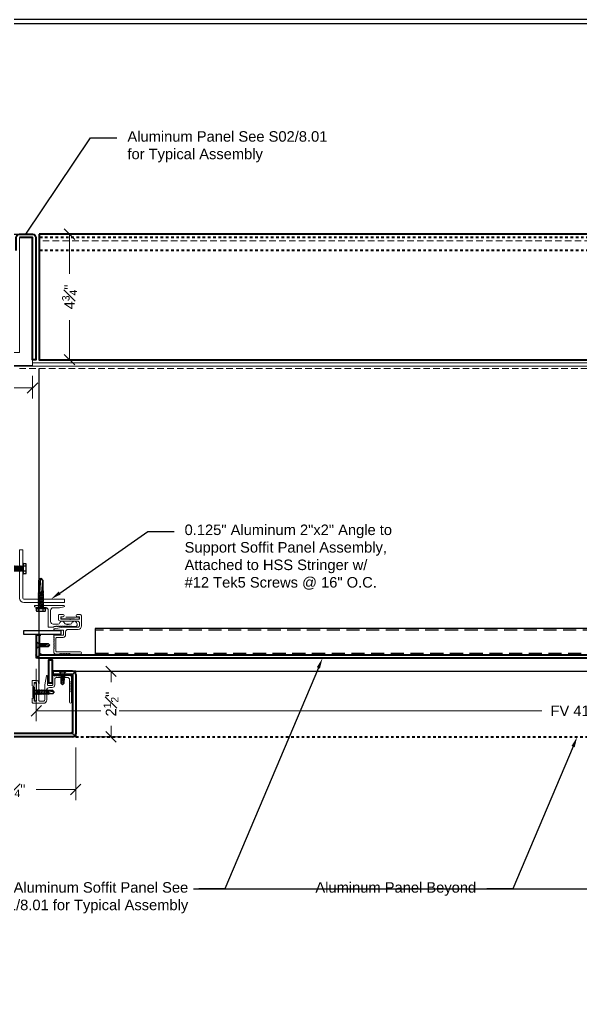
# Model space of a CAD drawing. Header units: inches. Extents: x -301 to 39679, y -468 to 370.
# Drawn here: x 525.97 to 547.36, y 8.37 to 45.5 of the extents above; entities that cross this region are included whole.
import ezdxf
from ezdxf import colors
from ezdxf.entities.mleader import LeaderData, LeaderLine
from ezdxf.enums import TextEntityAlignment as Align
from ezdxf.math import Vec2, Vec3

# ---------------------------------------------------------------- set-up
doc = ezdxf.new("R2010")
doc.units = ezdxf.units.IN
doc.header["$MEASUREMENT"] = 0
for name, pattern in [('DASHED', [0.75, 0.5, -0.25]), ('DASHED2', [0.375, 0.25, -0.125]), ('HIDDEN2', [0.1875, 0.125, -0.0625])]:
    doc.linetypes.add(name, pattern=pattern)
doc.layers.get('Defpoints').update_dxf_attribs({"color": 3})
doc.layers.add('NSE-Border', color=156, linetype='Continuous', plot=False)
doc.layers.add('NSE-Construction', color=86, linetype='Continuous', plot=False)
for name, color, linetype, lineweight in [('NSE-By_Others', 252, 'Continuous', 0), ('NSE-Call-Outs', 51, 'Continuous', 13), ('NSE-Dimensions', 51, 'Continuous', 13), ('NSE-Furring 01', 30, 'Continuous', 18), ('NSE-Hardware', 111, 'Continuous', 25), ('NSE-Panels 01', 1, 'Continuous', 40), ('NSE-Title', 51, 'Continuous', 9)]:
    doc.layers.add(name, color=color, linetype=linetype, lineweight=lineweight)
doc.layers.add('NSE-Detail Border', color=7, linetype='Continuous')
doc.styles.add('004 - NSSM - Standard', font='arial.ttf', dxfattribs={"height": 0.4})
doc.styles.add('008 - NSSM - Standard', font='arial.ttf', dxfattribs={"height": 0.8})
doc.styles.add('3_0-0_TEXT', font='simplex.shx', dxfattribs={"width": 0.7, "height": 0.375})
doc.dimstyles.new('$$$FASTENER$$$', dxfattribs={"dimtxt": 0.375, "dimasz": 0, "dimexe": 0, "dimexo": 0, "dimgap": 0, "dimtad": 0, "dimtih": 1, "dimtoh": 1, "dimdec": 4, "dimzin": 3, "dimdsep": 46, "dimlunit": 4, "dimtxsty": '3_0-0_TEXT', "dimblk": 'NONE', "dimcen": 0, "dimclrd": 256, "dimclre": 256, "dimclrt": 256, "dimadec": 0, "dimazin": 0, "dimtfac": 0.375, "dimtdec": 4, "dimtofl": 0, "dimtmove": 1, "dimatfit": 3, "dimldrblk": 'NONE', "dimfxl": 1, "dimtolj": 1, "dimtzin": 0, "dimarcsym": 0})
doc.dimstyles.new('004 - NSSM - Standard$0', dxfattribs={"dimtxt": 0.4, "dimasz": 0.4, "dimexe": 0.4, "dimexo": 0.4, "dimgap": 0.4, "dimtad": 0, "dimdec": 4, "dimzin": 3, "dimdsep": 46, "dimlunit": 5, "dimtxsty": '004 - NSSM - Standard', "dimblk": 'OBLIQUE', "dimcen": 0.4, "dimclrd": 256, "dimclre": 256, "dimclrt": 256, "dimazin": 0, "dimtfac": 0.7, "dimtdec": 4, "dimtmove": 1, "dimatfit": 2, "dimfxl": 1, "dimtfill": 1, "dimtfillclr": 11, "dimfrac": 1, "dimtolj": 1, "dimtzin": 0, "dimlwd": 0, "dimlwe": 0, "dimarcsym": 0})

# ---------------------------------------------------------------- blocks, each defined once
blk = doc.blocks.new('*U338')
blk.add_wipeout([(32.6456, 1.1293), (32.6456, 0), (0, 0), (0, 11.3125), (32.6875, 11.3125), (32.6875, 0), (32.6456, 0), (32.6456, 11.2706), (0.0419, 11.2706), (0.0419, 1.1293)])
at = {"layer": 'Defpoints', "ltscale": 0.0625}
blk.add_lwpolyline([(0.0419, 1.1293), (32.6456, 1.1293), (32.6456, 11.2706), (0.0419, 11.2706)], close=True, dxfattribs=at)
at = {"layer": 'NSE-Border', "ltscale": 0.0625}
blk.add_lwpolyline([(0, 0), (32.6875, 0), (32.6875, 11.3125), (0, 11.3125)], close=True, dxfattribs=at)
at = {"layer": 'Defpoints', "style": '008 - NSSM - Standard'}
blk.add_attdef('DETAIL_NUMBER', text='', height=0.2179, dxfattribs=at).set_placement((0.625, 0.5668), align=Align.MIDDLE_CENTER)
at = {"layer": 'NSE-Title', "style": '004 - NSSM - Standard'}
for tag, p in [('DETAIL_DESCRIPTION', (1.1292, 0.6197)), ('ARCH_REF', (2.1968, 0.3884))]:
    blk.add_attdef(tag, p, '', height=0.1341, dxfattribs=at)
blk = doc.blocks.new('_Oblique')
at = {"color": 0, "linetype": 'ByBlock', "lineweight": -2}
blk.add_line((-0.5, -0.5), (0.5, 0.5), dxfattribs=at)
blk = doc.blocks.new('*D369')
at = {"layer": 'Defpoints', "color": 0, "transparency": 16777216}
for p in [(526.712, 37.326), (526.712, 32.545), (527.871, 32.545)]:
    blk.add_point(p, dxfattribs=at)
at = {"layer": 'NSE-Dimensions', "lineweight": 0, "transparency": 16777216}
for p, q in [((527.112, 37.326), (528.271, 37.326)), ((527.871, 37.326), (527.871, 35.818)), ((527.871, 32.545), (527.871, 34.053)), ((527.112, 32.545), (528.271, 32.545))]:
    blk.add_line(p, q, dxfattribs=at)
at = {"layer": 'NSE-Dimensions', "lineweight": 0, "transparency": 16777216, "xscale": 0.4, "yscale": 0.4, "zscale": 0.4}
for p, rotation in [((527.871, 37.326), 90), ((527.871, 32.545), 270)]:
    blk.add_blockref('_Oblique', p, dxfattribs=dict(at, rotation=rotation))
at = {"layer": 'NSE-Dimensions', "transparency": 16777216, "insert": (527.871, 34.936), "char_height": 0.4, "attachment_point": 5, "rotation": 90, "style": '004 - NSSM - Standard', "bg_fill": 3, "box_fill_scale": 1.25, "bg_fill_color": 256, "bg_fill_true_color": 13158600, "bg_fill_transparency": 0}
blk.add_mtext('\\A1;4{\\H0.7x;\\S3#4;}"', dxfattribs=at)
blk = doc.blocks.new('*D367')
at = {"layer": 'Defpoints', "color": 0, "transparency": 16777216}
for p in [(523.337, 18.306), (528.107, 18.181), (528.107, 16.176)]:
    blk.add_point(p, dxfattribs=at)
at = {"layer": 'NSE-Dimensions', "lineweight": 0, "transparency": 16777216}
for p, q in [((523.337, 17.906), (523.337, 15.776)), ((528.107, 17.781), (528.107, 15.776)), ((523.337, 16.176), (524.84, 16.176)), ((528.107, 16.176), (526.605, 16.176))]:
    blk.add_line(p, q, dxfattribs=at)
at = {"layer": 'NSE-Dimensions', "lineweight": 0, "transparency": 16777216, "xscale": 0.4, "yscale": 0.4, "zscale": 0.4, "rotation": 180}
blk.add_blockref('_Oblique', (523.337, 16.176), dxfattribs=at)
at = {"layer": 'NSE-Dimensions', "lineweight": 0, "transparency": 16777216, "xscale": 0.4, "yscale": 0.4, "zscale": 0.4}
blk.add_blockref('_Oblique', (528.107, 16.176), dxfattribs=at)
at = {"layer": 'NSE-Dimensions', "transparency": 16777216, "insert": (525.722, 16.176), "char_height": 0.4, "attachment_point": 5, "style": '004 - NSSM - Standard', "bg_fill": 3, "box_fill_scale": 1.25, "bg_fill_color": 256, "bg_fill_true_color": 13158600, "bg_fill_transparency": 0}
blk.add_mtext('\\A1;4{\\H0.7x;\\S3#4;}"', dxfattribs=at)
blk = doc.blocks.new('*D368')
at = {"layer": 'Defpoints', "color": 0, "transparency": 16777216}
for p in [(523.462, 32.326), (526.462, 32.326), (526.462, 31.47)]:
    blk.add_point(p, dxfattribs=at)
at = {"layer": 'NSE-Construction', "lineweight": 0, "transparency": 16777216}
for p, q in [((523.462, 31.926), (523.462, 31.07)), ((526.462, 31.926), (526.462, 31.07)), ((523.462, 31.47), (524.332, 31.47)), ((526.462, 31.47), (525.592, 31.47))]:
    blk.add_line(p, q, dxfattribs=at)
at = {"layer": 'NSE-Construction', "lineweight": 0, "transparency": 16777216, "xscale": 0.4, "yscale": 0.4, "zscale": 0.4, "rotation": 180}
blk.add_blockref('_Oblique', (523.462, 31.47), dxfattribs=at)
at = {"layer": 'NSE-Construction', "lineweight": 0, "transparency": 16777216, "xscale": 0.4, "yscale": 0.4, "zscale": 0.4}
blk.add_blockref('_Oblique', (526.462, 31.47), dxfattribs=at)
at = {"layer": 'NSE-Construction', "transparency": 16777216, "insert": (524.962, 31.47), "char_height": 0.4, "attachment_point": 5, "style": '004 - NSSM - Standard', "bg_fill": 3, "box_fill_scale": 1.25, "bg_fill_color": 256, "bg_fill_true_color": 13158600, "bg_fill_transparency": 0}
blk.add_mtext('\\A1;3"', dxfattribs=at)
blk = doc.blocks.new('*D361')
at = {"layer": 'Defpoints', "color": 0, "transparency": 16777216}
for p in [(526.607, 21.175), (568.308, 21.177), (568.308, 19.176)]:
    blk.add_point(p, dxfattribs=at)
at = {"layer": 'NSE-Dimensions', "lineweight": 0, "transparency": 16777216}
for p, q in [((526.607, 20.775), (526.607, 18.776)), ((568.308, 20.777), (568.308, 18.776)), ((526.607, 19.176), (545.845, 19.176)), ((568.308, 19.176), (549.07, 19.176))]:
    blk.add_line(p, q, dxfattribs=at)
at = {"layer": 'NSE-Dimensions', "lineweight": 0, "transparency": 16777216, "xscale": 0.4, "yscale": 0.4, "zscale": 0.4, "rotation": 180}
blk.add_blockref('_Oblique', (526.607, 19.176), dxfattribs=at)
at = {"layer": 'NSE-Dimensions', "lineweight": 0, "transparency": 16777216, "xscale": 0.4, "yscale": 0.4, "zscale": 0.4}
blk.add_blockref('_Oblique', (568.308, 19.176), dxfattribs=at)
at = {"layer": 'NSE-Dimensions', "transparency": 16777216, "insert": (547.457, 19.176), "char_height": 0.4, "attachment_point": 5, "style": '004 - NSSM - Standard', "bg_fill": 3, "box_fill_scale": 1.25, "bg_fill_color": 256, "bg_fill_true_color": 13158600, "bg_fill_transparency": 0}
blk.add_mtext('\\A1;FV 41{\\H0.7x;\\S11#16;}"', dxfattribs=at)
blk = doc.blocks.new('*U374')
blk.add_lwpolyline([(0, 0), (37.81, 0), (37.81, 1), (0, 1)], close=True)
at = {"linetype": 'DASHED'}
blk.add_lwpolyline([(0, 0.062), (37.81, 0.062), (37.81, 0.938), (0, 0.938)], close=True, dxfattribs=at)
blk = doc.blocks.new('_None')
blk = doc.blocks.new('*U49')
at = {"linetype": 'Continuous'}
blk.add_lwpolyline([(0.642, 1.543), (0.77, 1.543, -0.414214), (0.9, 1.413), (0.9, 1.041, 0.414214), (1, 0.941), (1.109, 0.941, -0.414214), (1.205, 0.845), (1.205, 0.616, 0.414214), (1.255, 0.566), (1.71, 0.566, 0.414214), (1.76, 0.616), (1.76, 1.503, -1), (1.84, 1.503), (1.84, 1.121, -0.302776), (1.827, 1.103, 0.666667), (1.827, 1.08, -0.666667), (1.827, 1.043, 0.666667), (1.827, 1.02, -0.666667), (1.827, 0.983, 0.666667), (1.827, 0.96, -0.666667), (1.827, 0.923, 0.666667), (1.827, 0.9, -0.666667), (1.827, 0.863, 0.666667), (1.827, 0.84, -0.666667), (1.827, 0.803, 0.666667), (1.827, 0.78, -0.666667), (1.827, 0.743, 0.666667), (1.827, 0.72, -0.302776), (1.84, 0.701), (1.84, 0.539, -0.198912), (1.835, 0.528), (1.797, 0.491, -0.198912), (1.786, 0.486), (1.654, 0.486, -0.302776), (1.636, 0.498, 0.666667), (1.612, 0.498, -0.666667), (1.576, 0.498, 0.666667), (1.552, 0.498, -0.666667), (1.516, 0.498, 0.666667), (1.492, 0.498, -0.666667), (1.456, 0.498, 0.666667), (1.432, 0.498, -0.666667), (1.396, 0.498, 0.666667), (1.372, 0.498, -0.666667), (1.336, 0.498, 0.666667), (1.312, 0.498, -0.666667), (1.276, 0.498, 0.666667), (1.252, 0.498, -0.666667), (1.216, 0.498, 0.666667), (1.192, 0.498, -0.302776), (1.174, 0.486), (1.141, 0.486, -0.414214), (1.125, 0.502), (1.125, 0.845, 0.414214), (1.109, 0.861), (0.948, 0.861, 0.414214), (0.932, 0.845), (0.932, 0.58, -0.045635), (0.931, 0.577), (0.917, 0.5, -0.832406), (0.883, 0.5), (0.82, 0.843, -0.045635), (0.82, 0.845), (0.82, 1.413, 0.414214), (0.77, 1.463), (0.642, 1.463, 0.414214), (0.592, 1.413), (0.592, 0.861, -0.01996), (0.592, 0.86), (0.581, 0.719, -0.391021), (0.531, 0.673), (0.354, 0.673, -0.414214), (0.338, 0.689), (0.338, 0.849, -1), (0.418, 0.849), (0.418, 0.769, 0.414214), (0.434, 0.753), (0.496, 0.753, 0.414214), (0.512, 0.769), (0.512, 1.086, -0.262938), (0.52, 1.1, 0.564932), (0.52, 1.125, -0.262938), (0.512, 1.139), (0.512, 1.447, 0.414214), (0.496, 1.463), (0.434, 1.463, 0.414214), (0.418, 1.447), (0.418, 1.383, -1), (0.338, 1.383), (0.338, 1.493, -0.414214), (0.388, 1.543), (0.706, 1.543)], format="xyb", dxfattribs=at)
at = {"linetype": 'DASHED', "lineweight": 0, "transparency": 16777216}
blk.add_lwpolyline([(0.496, 0.772), (0.496, 1.452), (0.434, 1.452), (0.434, 0.772)], close=True, dxfattribs=at)
blk = doc.blocks.new('*U130')
at = {"transparency": 16777216}
blk.add_lwpolyline([(0.716, -1.011, 1), (0.716, -0.991), (0.716, -0.948, 0.337188), (0.679, -0.9, -0.760886), (0.679, -0.707, 0.337188), (0.716, -0.659), (0.716, -0.471, 0.414214), (0.616, -0.371), (0.19, -0.371, 0.414214), (0.09, -0.471), (0.09, -0.71), (0.055, -0.875, -0.900068), (0, -0.87), (0, -0.015, 1), (0, 0.015), (0, 0.222, -0.900068), (0.055, 0.228), (0.09, 0.062), (0.09, 0.015, 1), (0.09, -0.015), (0.09, -0.181, 0.414214), (0.19, -0.281), (0.825, -0.281), (0.836, -0.371), (0.836, -0.487), (0.806, -0.487), (0.806, -0.55), (0.798, -0.557), (0.806, -0.565), (0.798, -0.572), (0.806, -0.58), (0.798, -0.587), (0.806, -0.595), (0.798, -0.602), (0.806, -0.61), (0.798, -0.617), (0.806, -0.625), (0.798, -0.632), (0.806, -0.64), (0.798, -0.647), (0.806, -0.655), (0.798, -0.662), (0.806, -0.67), (0.798, -0.677), (0.806, -0.685), (0.798, -0.692), (0.806, -0.7), (0.798, -0.707), (0.806, -0.715), (0.798, -0.722), (0.806, -0.73), (0.798, -0.737), (0.806, -0.745), (0.798, -0.752), (0.806, -0.76), (0.798, -0.767), (0.806, -0.775), (0.798, -0.782), (0.806, -0.79), (0.798, -0.797), (0.806, -0.805), (0.798, -0.812), (0.806, -0.82), (0.798, -0.827), (0.806, -0.835), (0.798, -0.842), (0.806, -0.85), (0.798, -0.857), (0.806, -0.865), (0.798, -0.872), (0.806, -0.88), (0.798, -0.887), (0.806, -0.895), (0.798, -0.902), (0.806, -0.91), (0.798, -0.917), (0.806, -0.925), (0.798, -0.932), (0.806, -0.94), (0.798, -0.947), (0.806, -0.955), (0.798, -0.962), (0.806, -0.97), (0.798, -0.977), (0.806, -0.985), (0.798, -0.992), (0.806, -1), (0.798, -1.007), (0.806, -1.015), (0.798, -1.022), (0.806, -1.03), (0.798, -1.037), (0.806, -1.045), (0.798, -1.052), (0.806, -1.06), (0.798, -1.067), (0.806, -1.075), (0.798, -1.082), (0.806, -1.09), (0.798, -1.097), (0.806, -1.105), (0.798, -1.112), (0.806, -1.12), (0.798, -1.127), (0.806, -1.135), (0.798, -1.142), (0.806, -1.15), (0.798, -1.157), (0.806, -1.165), (0.806, -1.187), (0.789, -1.35, -0.383421), (0.761, -1.375), (0.716, -1.375, -0.918526), (0.679, -1.179, 0.337188), (0.716, -1.131), (0.716, -1.044, 1), (0.716, -1.024)], format="xyb", close=True, dxfattribs=at)
blk = doc.blocks.new('*U373')
for p, q in [((0, 2), (-0.125, 2)), ((-0.125, 2), (-0.125, 0.156)), ((0, 0.156), (0, 2)), ((-0.156, 0.125), (-1.707, 0.125)), ((-1.707, 0.125), (-1.707, 0)), ((-1.707, 0), (-0.156, 0))]:
    blk.add_line(p, q)
for radius in [0.156, 0.031]:
    blk.add_arc((-0.156, 0.156), radius, 270, 360)
blk = doc.blocks.new('*D378')
at = {"layer": 'Defpoints', "color": 0, "transparency": 16777216}
for p in [(528.107, 20.681), (529.45, 20.681), (528.107, 18.181)]:
    blk.add_point(p, dxfattribs=at)
at = {"layer": 'NSE-Dimensions', "lineweight": 0, "transparency": 16777216}
for p, q in [((528.507, 20.681), (529.85, 20.681)), ((529.45, 20.681), (529.45, 20.264)), ((529.45, 18.181), (529.45, 18.597)), ((528.507, 18.181), (529.85, 18.181))]:
    blk.add_line(p, q, dxfattribs=at)
at = {"layer": 'NSE-Dimensions', "lineweight": 0, "transparency": 16777216, "xscale": 0.4, "yscale": 0.4, "zscale": 0.4}
for p, rotation in [((529.45, 20.681), 90), ((529.45, 18.181), 270)]:
    blk.add_blockref('_Oblique', p, dxfattribs=dict(at, rotation=rotation))
at = {"layer": 'NSE-Dimensions', "transparency": 16777216, "insert": (529.45, 19.431), "char_height": 0.4, "attachment_point": 5, "rotation": 90, "style": '004 - NSSM - Standard', "bg_fill": 3, "box_fill_scale": 1.25, "bg_fill_color": 256, "bg_fill_true_color": 13158600, "bg_fill_transparency": 0}
blk.add_mtext('\\A1;2{\\H0.7x;\\S1#2;}"', dxfattribs=at)
blk = doc.blocks.new('*U30')
blk.add_lwpolyline([(0.035, -0.125), (0.035, 0.125), (0.052, 0.125), (0.052, -0.125)], close=True)
for points in [[(0.052, 0.11), (0.136, 0.05), (0.5, 0.05), (0.552, 0), (0.5, -0.05), (0.136, -0.05), (0.052, -0.11), (0.052, 0.11)], [(0.5, 0.05), (0.402, 0.029), (0.373, 0), (0.402, -0.029), (0.5, -0.05)], [(0.402, 0.029), (0.552, 0)]]:
    blk.add_leader(points, dimstyle='$$$FASTENER$$$')
at = {"has_arrowhead": 0}
for points in [[(0.143, 0.05), (0.148, 0.069), (0.184, -0.063), (0.187, -0.051)], [(0.175, 0.05), (0.18, 0.069), (0.215, -0.063), (0.218, -0.051)], [(0.206, 0.05), (0.211, 0.069), (0.246, -0.063), (0.25, -0.051)], [(0.237, 0.05), (0.242, 0.069), (0.278, -0.063), (0.281, -0.051)], [(0.268, 0.05), (0.273, 0.069), (0.309, -0.063), (0.312, -0.051)], [(0.3, 0.05), (0.305, 0.069), (0.34, -0.063), (0.343, -0.051)], [(0.331, 0.05), (0.336, 0.069), (0.371, -0.063), (0.375, -0.051)], [(0.362, 0.05), (0.367, 0.069), (0.403, -0.063), (0.406, -0.051)], [(0.136, 0), (0.153, -0.063), (0.156, -0.051)]]:
    blk.add_leader(points, dimstyle='$$$FASTENER$$$', dxfattribs=at)
blk = doc.blocks.new('*U372')
blk.add_lwpolyline([(41.576, -0.123), (0.125, -0.125), (0.125, -0.876), (0, -0.876), (0, -0.125, -0.414214), (0.125, 0), (41.576, 0.002, -0.414214), (41.701, -0.123)], format="xyb")
blk.add_lwpolyline([(41.576, -0.123), (41.576, -0.874), (41.701, -0.873), (41.701, -0.123)])
at = {"layer": 'Defpoints'}
for p, q in [((0, 0), (0.185, -0.185)), ((41.701, 0.002), (41.516, -0.183)), ((0.125, -0.876), (0.178, -0.876)), ((41.576, -0.874), (41.523, -0.874))]:
    blk.add_line(p, q, dxfattribs=at)
for points in [[(0.125, 0), (0, 0), (0, -0.125)], [(41.576, 0.002), (41.701, 0.002), (41.701, -0.123)]]:
    blk.add_lwpolyline(points, dxfattribs=at)
at = {"layer": 'NSE-Hardware', "xscale": -1, "rotation": 180}
blk.add_blockref('*U30', (-0.035, -0.501), dxfattribs=at)
at = {"layer": 'NSE-Hardware', "xscale": -1}
blk.add_blockref('*U30', (41.736, -0.499), dxfattribs=at)
blk = doc.blocks.new('*U31')
for points in [[(-0.011, 0.18), (-0.011, -0.18)], [(0.052, -0.18), (0.052, 0.18)]]:
    blk.add_lwpolyline(points)
for centre, start, end in [((0.02, 0.117), 63.732, 116.268), ((0.02, -0.117), 243.732, 296.268)]:
    blk.add_arc(centre, 0.0706, start, end)
for points in [[(0.052, 0.065), (0.735, 0.065), (0.802, 0), (0.735, -0.065), (0.052, -0.065), (0.052, 0.065)], [(0.735, 0.065), (0.607, 0.037), (0.569, 0), (0.607, -0.037), (0.735, -0.065)], [(0.607, 0.037), (0.802, 0)]]:
    blk.add_leader(points, dimstyle='$$$FASTENER$$$')
at = {"has_arrowhead": 0}
for points in [[(0.081, 0.065), (0.089, 0.095), (0.14, -0.095), (0.148, -0.065)], [(0.143, 0.065), (0.151, 0.095), (0.202, -0.095), (0.21, -0.065)], [(0.206, 0.065), (0.214, 0.095), (0.265, -0.095), (0.273, -0.065)], [(0.268, 0.065), (0.276, 0.095), (0.327, -0.095), (0.335, -0.065)], [(0.331, 0.065), (0.339, 0.095), (0.39, -0.095), (0.398, -0.065)], [(0.393, 0.065), (0.401, 0.095), (0.452, -0.095), (0.46, -0.065)], [(0.456, 0.065), (0.464, 0.095), (0.515, -0.095), (0.523, -0.065)], [(0.518, 0.065), (0.526, 0.095), (0.577, -0.095), (0.585, -0.065)], [(0.052, 0), (0.077, -0.095), (0.085, -0.065)]]:
    blk.add_leader(points, dimstyle='$$$FASTENER$$$', dxfattribs=at)
blk = doc.blocks.new('*U149')
for p, q in [((-0.061, 0.09), (0.028, 0.09)), ((-0.061, -0.09), (0.028, -0.09))]:
    blk.add_line(p, q)
for points in [[(0.028, 0.181), (-0.061, 0.181, 0.414214), (-0.073, 0.168), (-0.073, -0.168, 0.414214), (-0.061, -0.18), (0.028, -0.18)], [(-0.073, 0.103, 0.414214), (-0.061, 0.09, 0.414214), (-0.073, 0.078)], [(-0.073, -0.078, 0.414214), (-0.061, -0.09, 0.414214), (-0.073, -0.103)]]:
    blk.add_lwpolyline(points, format="xyb")
blk.add_lwpolyline([(0.052, 0.196), (0.028, 0.196), (0.028, -0.196), (0.052, -0.196)], close=True)
for points in [[(0.052, 0.08), (1.094, 0.08), (1.177, 0), (1.094, -0.08), (0.052, -0.08), (0.052, 0.08)], [(1.094, 0.08), (0.628, 0.038), (0.59, 0), (0.628, -0.038), (1.094, -0.08)], [(0.628, 0.038), (1.177, 0)]]:
    blk.add_leader(points, dimstyle='$$$FASTENER$$$')
at = {"has_arrowhead": 0}
for points in [[(0.057, 0.08), (0.064, 0.108), (0.122, -0.108), (0.13, -0.08)], [(0.099, 0.08), (0.106, 0.108), (0.164, -0.108), (0.171, -0.08)], [(0.14, 0.08), (0.148, 0.108), (0.206, -0.108), (0.213, -0.08)], [(0.182, 0.08), (0.189, 0.108), (0.247, -0.108), (0.255, -0.08)], [(0.224, 0.08), (0.231, 0.108), (0.289, -0.108), (0.296, -0.08)], [(0.265, 0.08), (0.273, 0.108), (0.331, -0.108), (0.338, -0.08)], [(0.307, 0.08), (0.314, 0.108), (0.372, -0.108), (0.38, -0.08)], [(0.349, 0.08), (0.356, 0.108), (0.414, -0.108), (0.421, -0.08)], [(0.39, 0.08), (0.398, 0.108), (0.456, -0.108), (0.463, -0.08)], [(0.432, 0.08), (0.439, 0.108), (0.497, -0.108), (0.505, -0.08)], [(0.474, 0.08), (0.481, 0.108), (0.539, -0.108), (0.546, -0.08)], [(0.515, 0.08), (0.523, 0.108), (0.581, -0.108), (0.588, -0.08)], [(0.557, 0.08), (0.564, 0.108), (0.622, -0.108), (0.63, -0.08)], [(0.599, 0.08), (0.606, 0.108), (0.664, -0.108), (0.671, -0.08)], [(0.052, 0), (0.081, -0.108), (0.088, -0.08)]]:
    blk.add_leader(points, dimstyle='$$$FASTENER$$$', dxfattribs=at)

msp = doc.modelspace()

# ---------------------------------------------------------------- linework, layer by layer
at = {"layer": 'NSE-By_Others', "linetype": 'DASHED2'}
for p, q in [((577.34944, 37.07568), (526.7122, 37.07568)), ((525.96258, 32.20834), (571.86312, 32.20834))]:
    msp.add_line(p, q, dxfattribs=at)
at = {"layer": 'NSE-By_Others', "linetype": 'Continuous'}
for p, q in [((575.28997, 32.42051), (526.4622, 32.42051)), ((575.28034, 32.29544), (523.4622, 32.29544))]:
    msp.add_line(p, q, dxfattribs=at)
at = {"layer": 'NSE-By_Others'}
msp.add_lwpolyline([(523.9622, 37.20068), (523.9622, 32.82568), (525.9622, 32.82568), (525.9622, 37.20068), (526.4622, 37.20068), (526.4622, 32.32568), (523.4622, 32.32568), (523.4622, 37.20068)], close=True, dxfattribs=at)
at = {"layer": 'NSE-Construction'}
msp.add_line((526.71258, 20.19798), (526.71258, 32.20834), dxfattribs=at)
msp.add_lwpolyline([(526.11323, 22.21634), (526.11323, 22.09134), (527.55442, 22.09134), (527.55442, 22.21634)], close=True, dxfattribs=at)
at = {"layer": 'NSE-Panels 01'}
for p, q in [((571.63761, 37.32568), (526.7122, 37.32568)), ((527.98216, 20.68073), (527.23835, 20.68073)), ((527.98216, 20.55573), (527.23835, 20.55573))]:
    msp.add_line(p, q, dxfattribs=at)
at = {"layer": 'NSE-Panels 01', "color": 9, "linetype": 'HIDDEN2', "ltscale": 0.25}
for p, q in [((571.63761, 37.20068), (526.7122, 37.20068)), ((571.63761, 36.70068), (526.7122, 36.70068))]:
    msp.add_line(p, q, dxfattribs=at)
at = {"layer": 'NSE-Panels 01'}
msp.add_lwpolyline([(525.8372, 36.70068), (525.8372, 37.20068, -0.41421356), (525.9622, 37.32568), (526.4622, 37.32568, -0.41421356), (526.5872, 37.20068), (526.5872, 32.54541), (526.4622, 32.54541), (526.4622, 37.20068), (525.9622, 37.20068)], format="xyb", dxfattribs=at)
msp.add_lwpolyline([(526.7122, 37.32568), (526.7122, 32.54541), (571.63761, 32.54541)], dxfattribs=at)
msp.add_arc((527.98216, 20.55573), 0.125, 0, 90, dxfattribs=at)

# ---------------------------------------------------------------- block references
at = {"layer": 'NSE-Hardware'}
for p, rotation in [((526.14941, 24.58718), 180), ((526.78087, 23.0484), 90)]:
    msp.add_blockref('*U149', p, dxfattribs=dict(at, rotation=rotation))

# ---------------------------------------------------------------- dimensions: what is measured, and where the dimension line sits
at = {"layer": 'NSE-Dimensions'}
dim = msp.add_linear_dim(base=(528.10716, 16.17616), p1=(523.3372, 18.30573), p2=(528.10716, 18.18073), dimstyle='004 - NSSM - Standard$0', override={"dimpost": '"'}, dxfattribs=at)
dim.commit()
dim.dimension.update_dxf_attribs({"geometry": '*D367', "text_midpoint": (525.72218, 16.17616)})

# ---------------------------------------------------------------- leaders
at = {"layer": 'NSE-Call-Outs'}
ml = msp.add_multileader_mtext('Standard', dxfattribs=at)
ml.set_content('0.125" Aluminum 2"x2" Angle to Support Soffit Panel Assembly, Attached to HSS Stringer w/ #12 Tek5 Screws @ 16" O.C. ', color=256, style='004 - NSSM - Standard')
ml.set_leader_properties(color=256)
ml.build(insert=Vec2(0, 0))
ml.multileader.update_dxf_attribs({"dogleg_length": 1, "arrow_head_size": 0.4})
ctx = ml.context
ctx.base_point, ctx.char_height, ctx.arrow_head_size, ctx.landing_gap_size, ctx.plane_origin = Vec3(531.85045, 26.00921), 0.4, 0.4, 0.4, Vec3(552.02166, 31.48921)
notes = []
notes.append((ctx, [(0, (1, 1, 0), (530.85045, 26.00921), (1, 0), 1, [(0, [(527.16939, 23.43073)], 0, [])])]))
ctx.mtext.insert, ctx.mtext.width, ctx.mtext.defined_height, ctx.mtext.flow_direction = Vec3(532.25045, 26.26801), 8, 1.61676, 5
ctx.mtext.has_bg_fill, ctx.mtext.bg_color, ctx.mtext.bg_scale_factor, ctx.mtext.bg_transparency, ctx.mtext.use_window_bg_color = 1, -1027028792, 1.5, 0, 1
ml = msp.add_multileader_mtext('Standard', dxfattribs=at)
ml.set_content('Aluminum Panel Beyond', color=256, style='004 - NSSM - Standard')
ml.set_leader_properties(color=256)
ml.build(insert=Vec2(0, 0))
ml.multileader.update_dxf_attribs({"dogleg_length": 1, "arrow_head_size": 0.4})
ctx = ml.context
ctx.base_point, ctx.char_height, ctx.arrow_head_size, ctx.landing_gap_size, ctx.plane_origin = Vec3(536.86879, 12.39088), 0.4, 0.4, 0.4, Vec3(525.74657, 24.84266)
ctx.text_align_type = 2
notes.append((ctx, [(0, (1, 1, 0), (544.74765, 12.39088), (-1, 0), 1, [(0, [(547.19253, 18.18073)], 0, [])])]))
ctx.mtext.insert, ctx.mtext.width, ctx.mtext.defined_height, ctx.mtext.alignment, ctx.mtext.flow_direction = Vec3(543.34765, 12.64968), 8, 1.61676, 3, 5
ctx.mtext.has_bg_fill, ctx.mtext.bg_color, ctx.mtext.bg_scale_factor, ctx.mtext.bg_transparency, ctx.mtext.use_window_bg_color = 1, -1027028792, 1.5, 0, 1
for ctx, leaders in notes:
    for number, flags, end, landing, length, lines in leaders:
        leader = LeaderData()
        leader.index, (leader.has_last_leader_line, leader.has_dogleg_vector, leader.attachment_direction) = number, flags
        leader.last_leader_point, leader.dogleg_vector, leader.dogleg_length = Vec3(end), Vec3(landing), length
        for number, points, colour, breaks in lines:
            line = LeaderLine()
            line.index, line.vertices, line.color, line.breaks = number, Vec3.list(points), colors.encode_raw_color(colour), breaks
            leader.lines.append(line)
        ctx.leaders.append(leader)

# ---------------------------------------------------------------- next in the draw order: linework, layer by layer
at = {"layer": 'Defpoints'}
msp.add_line((528.10716, 18.18073), (527.92187, 18.36602), dxfattribs=at)
msp.add_lwpolyline([(528.10716, 18.30573), (528.10716, 18.18073), (527.98216, 18.18073)], dxfattribs=at)
at = {"layer": 'NSE-Construction'}
msp.add_line((516.10095, 12.39088), (571.76261, 12.39088), dxfattribs=at)
at = {"layer": 'NSE-Panels 01', "color": 9, "linetype": 'HIDDEN2', "ltscale": 0.25}
msp.add_line((528.10716, 18.18073), (571.63761, 18.18073), dxfattribs=at)
at = {"layer": 'NSE-Panels 01'}
msp.add_arc((527.98216, 18.30573), 0.125, 270, 0, dxfattribs=at)

# ---------------------------------------------------------------- next in the draw order: block references
at = {"layer": 'NSE-Furring 01', "xscale": -1}
msp.add_blockref('*U373', (525.9728, 23.30573), dxfattribs=at)
at = {"layer": 'NSE-Furring 01', "xscale": -1, "rotation": 90}
msp.add_blockref('*U130', (526.78236, 23.19002), dxfattribs=at)

# ---------------------------------------------------------------- next in the draw order: dimensions: what is measured, and where the dimension line sits
at = {"layer": 'NSE-Dimensions'}
dim = msp.add_linear_dim(base=(527.87135, 32.54541), p1=(526.7122, 37.32568), p2=(526.7122, 32.54541), angle=90, dimstyle='004 - NSSM - Standard$0', override={"dimpost": '"'}, dxfattribs=at)
dim.commit()
dim.dimension.update_dxf_attribs({"geometry": '*D369', "text_midpoint": (527.87135, 34.93554)})
dim = msp.add_linear_dim(base=(568.30787, 19.17616), p1=(526.60701, 21.17515), p2=(568.30787, 21.17725), text='FV <>', dimstyle='004 - NSSM - Standard$0', override={"dimpost": '"'}, dxfattribs=at)
dim.commit()
dim.dimension.update_dxf_attribs({"geometry": '*D361', "text_midpoint": (547.45744, 19.17616)})

# ---------------------------------------------------------------- next in the draw order: linework, layer by layer
at = {"layer": 'Defpoints'}
msp.add_line((528.10716, 20.68073), (527.92187, 20.49544), dxfattribs=at)
msp.add_lwpolyline([(528.10716, 20.55573), (528.10716, 20.68073), (527.98216, 20.68073)], dxfattribs=at)
at = {"layer": 'NSE-Construction'}
msp.add_line((528.10716, 20.68073), (571.63761, 20.68073), dxfattribs=at)
at = {"layer": 'NSE-Panels 01'}
msp.add_line((527.23835, 20.68073), (527.23835, 20.55573), dxfattribs=at)
msp.add_lwpolyline([(527.20747, 20.22794), (527.08247, 20.22752), (527.08247, 21.11961), (527.20747, 21.12002)], close=True, dxfattribs=at)
msp.add_lwpolyline([(528.10716, 20.55573), (528.10716, 18.30573, -0.41421356), (527.98216, 18.18073), (523.4622, 18.18073)], format="xyb", dxfattribs=at)
msp.add_lwpolyline([(527.98216, 20.55573), (527.98216, 18.30573), (523.4622, 18.30573)], dxfattribs=at)

# ---------------------------------------------------------------- next in the draw order: block references
at = {"layer": 'NSE-Furring 01', "rotation": 269.9999999999999}
msp.add_blockref('*U49', (526.78289, 23.17669), dxfattribs=at)
at = {"layer": 'NSE-Furring 01', "xscale": -1, "rotation": 180}
msp.add_blockref('*U49', (526.10579, 21.00485), dxfattribs=at)
at = {"layer": 'NSE-Hardware'}
for name, p in [('*U374', (528.84933, 21.3058)), ('*U31', (526.48805, 19.89248))]:
    msp.add_blockref(name, p, dxfattribs=at)
at = {"layer": 'NSE-Hardware', "rotation": 270}
msp.add_blockref('*U30', (527.60647, 20.71541), dxfattribs=at)
at = {"layer": 'NSE-Panels 01', "rotation": 180}
msp.add_blockref('*U372', (568.30787, 21.17725), dxfattribs=at)

# ---------------------------------------------------------------- next in the draw order: dimensions: what is measured, and where the dimension line sits
at = {"layer": 'NSE-Construction'}
dim = msp.add_linear_dim(base=(526.4622, 31.47026), p1=(523.4622, 32.32568), p2=(526.4622, 32.32568), dimstyle='004 - NSSM - Standard$0', override={"dimpost": '"'}, dxfattribs=at)
dim.commit()
dim.dimension.update_dxf_attribs({"geometry": '*D368', "text_midpoint": (524.9622, 31.47026)})

# ---------------------------------------------------------------- next in the draw order: leaders
at = {"layer": 'NSE-Call-Outs'}
ml = msp.add_multileader_mtext('Standard', dxfattribs=at)
ml.set_content('Aluminum Panel See S02/8.01 for Typical Assembly', color=256, style='004 - NSSM - Standard')
ml.set_leader_properties(color=256)
ml.build(insert=Vec2(0, 0))
ml.multileader.update_dxf_attribs({"dogleg_length": 1, "arrow_head_size": 0.4})
ctx = ml.context
ctx.base_point, ctx.char_height, ctx.arrow_head_size, ctx.landing_gap_size, ctx.plane_origin = Vec3(529.67551, 40.9879), 0.4, 0.4, 0.4, Vec3(514.02079, 68.37468)
notes = []
notes.append((ctx, [(1, (1, 1, 0), (528.67551, 40.9879), (1, 0), 1, [(1, [(523.7122, 37.32568), (526.2122, 37.32568)], 0, [])])]))
ctx.mtext.insert, ctx.mtext.width, ctx.mtext.defined_height, ctx.mtext.flow_direction = Vec3(530.07551, 41.2467), 8, 1.61676, 5
ctx.mtext.has_bg_fill, ctx.mtext.bg_color, ctx.mtext.bg_scale_factor, ctx.mtext.bg_transparency, ctx.mtext.use_window_bg_color = 1, -1027028792, 1.5, 0, 1
for ctx, leaders in notes:
    for number, flags, end, landing, length, lines in leaders:
        leader = LeaderData()
        leader.index, (leader.has_last_leader_line, leader.has_dogleg_vector, leader.attachment_direction) = number, flags
        leader.last_leader_point, leader.dogleg_vector, leader.dogleg_length = Vec3(end), Vec3(landing), length
        for number, points, colour, breaks in lines:
            line = LeaderLine()
            line.index, line.vertices, line.color, line.breaks = number, Vec3.list(points), colors.encode_raw_color(colour), breaks
            leader.lines.append(line)
        ctx.leaders.append(leader)

# ---------------------------------------------------------------- next in the draw order: leaders
ml = msp.add_multileader_mtext('Standard', dxfattribs=at)
ml.set_content('Aluminum Soffit Panel See S01/8.01 for Typical Assembly', color=256, style='004 - NSSM - Standard')
ml.set_leader_properties(color=256)
ml.build(insert=Vec2(0, 0))
ml.multileader.update_dxf_attribs({"dogleg_length": 1, "arrow_head_size": 0.4})
ctx = ml.context
ctx.base_point, ctx.char_height, ctx.arrow_head_size, ctx.landing_gap_size, ctx.plane_origin = Vec3(524.47141, 12.39088), 0.4, 0.4, 0.4, Vec3(514.78739, 24.84266)
ctx.text_align_type = 2
notes = []
notes.append((ctx, [(0, (1, 1, 0), (533.78847, 12.39088), (-1, 0), 1, [(0, [(537.49826, 21.17625)], 0, [])])]))
ctx.mtext.insert, ctx.mtext.width, ctx.mtext.defined_height, ctx.mtext.alignment, ctx.mtext.flow_direction = Vec3(532.38847, 12.64968), 8, 1.61676, 3, 5
ctx.mtext.has_bg_fill, ctx.mtext.bg_color, ctx.mtext.bg_scale_factor, ctx.mtext.bg_transparency, ctx.mtext.use_window_bg_color = 1, -1027028792, 1.5, 0, 1
for ctx, leaders in notes:
    for number, flags, end, landing, length, lines in leaders:
        leader = LeaderData()
        leader.index, (leader.has_last_leader_line, leader.has_dogleg_vector, leader.attachment_direction) = number, flags
        leader.last_leader_point, leader.dogleg_vector, leader.dogleg_length = Vec3(end), Vec3(landing), length
        for number, points, colour, breaks in lines:
            line = LeaderLine()
            line.index, line.vertices, line.color, line.breaks = number, Vec3.list(points), colors.encode_raw_color(colour), breaks
            leader.lines.append(line)
        ctx.leaders.append(leader)

# ---------------------------------------------------------------- next in the draw order: block references
at = {"layer": 'NSE-Detail Border', "xscale": 4, "yscale": 4, "zscale": 4}
msp.add_blockref('*U338', (502.95158, 0.25), dxfattribs=at)

# ---------------------------------------------------------------- next in the draw order: dimensions: what is measured, and where the dimension line sits
at = {"layer": 'NSE-Dimensions'}
dim = msp.add_linear_dim(base=(529.45033, 20.68073), p1=(528.10716, 18.18073), p2=(528.10716, 20.68073), angle=90, dimstyle='004 - NSSM - Standard$0', override={"dimpost": '"'}, dxfattribs=at)
dim.commit()
dim.dimension.update_dxf_attribs({"geometry": '*D378', "text_midpoint": (529.45033, 19.43073)})

doc.saveas('drawing.dxf')
